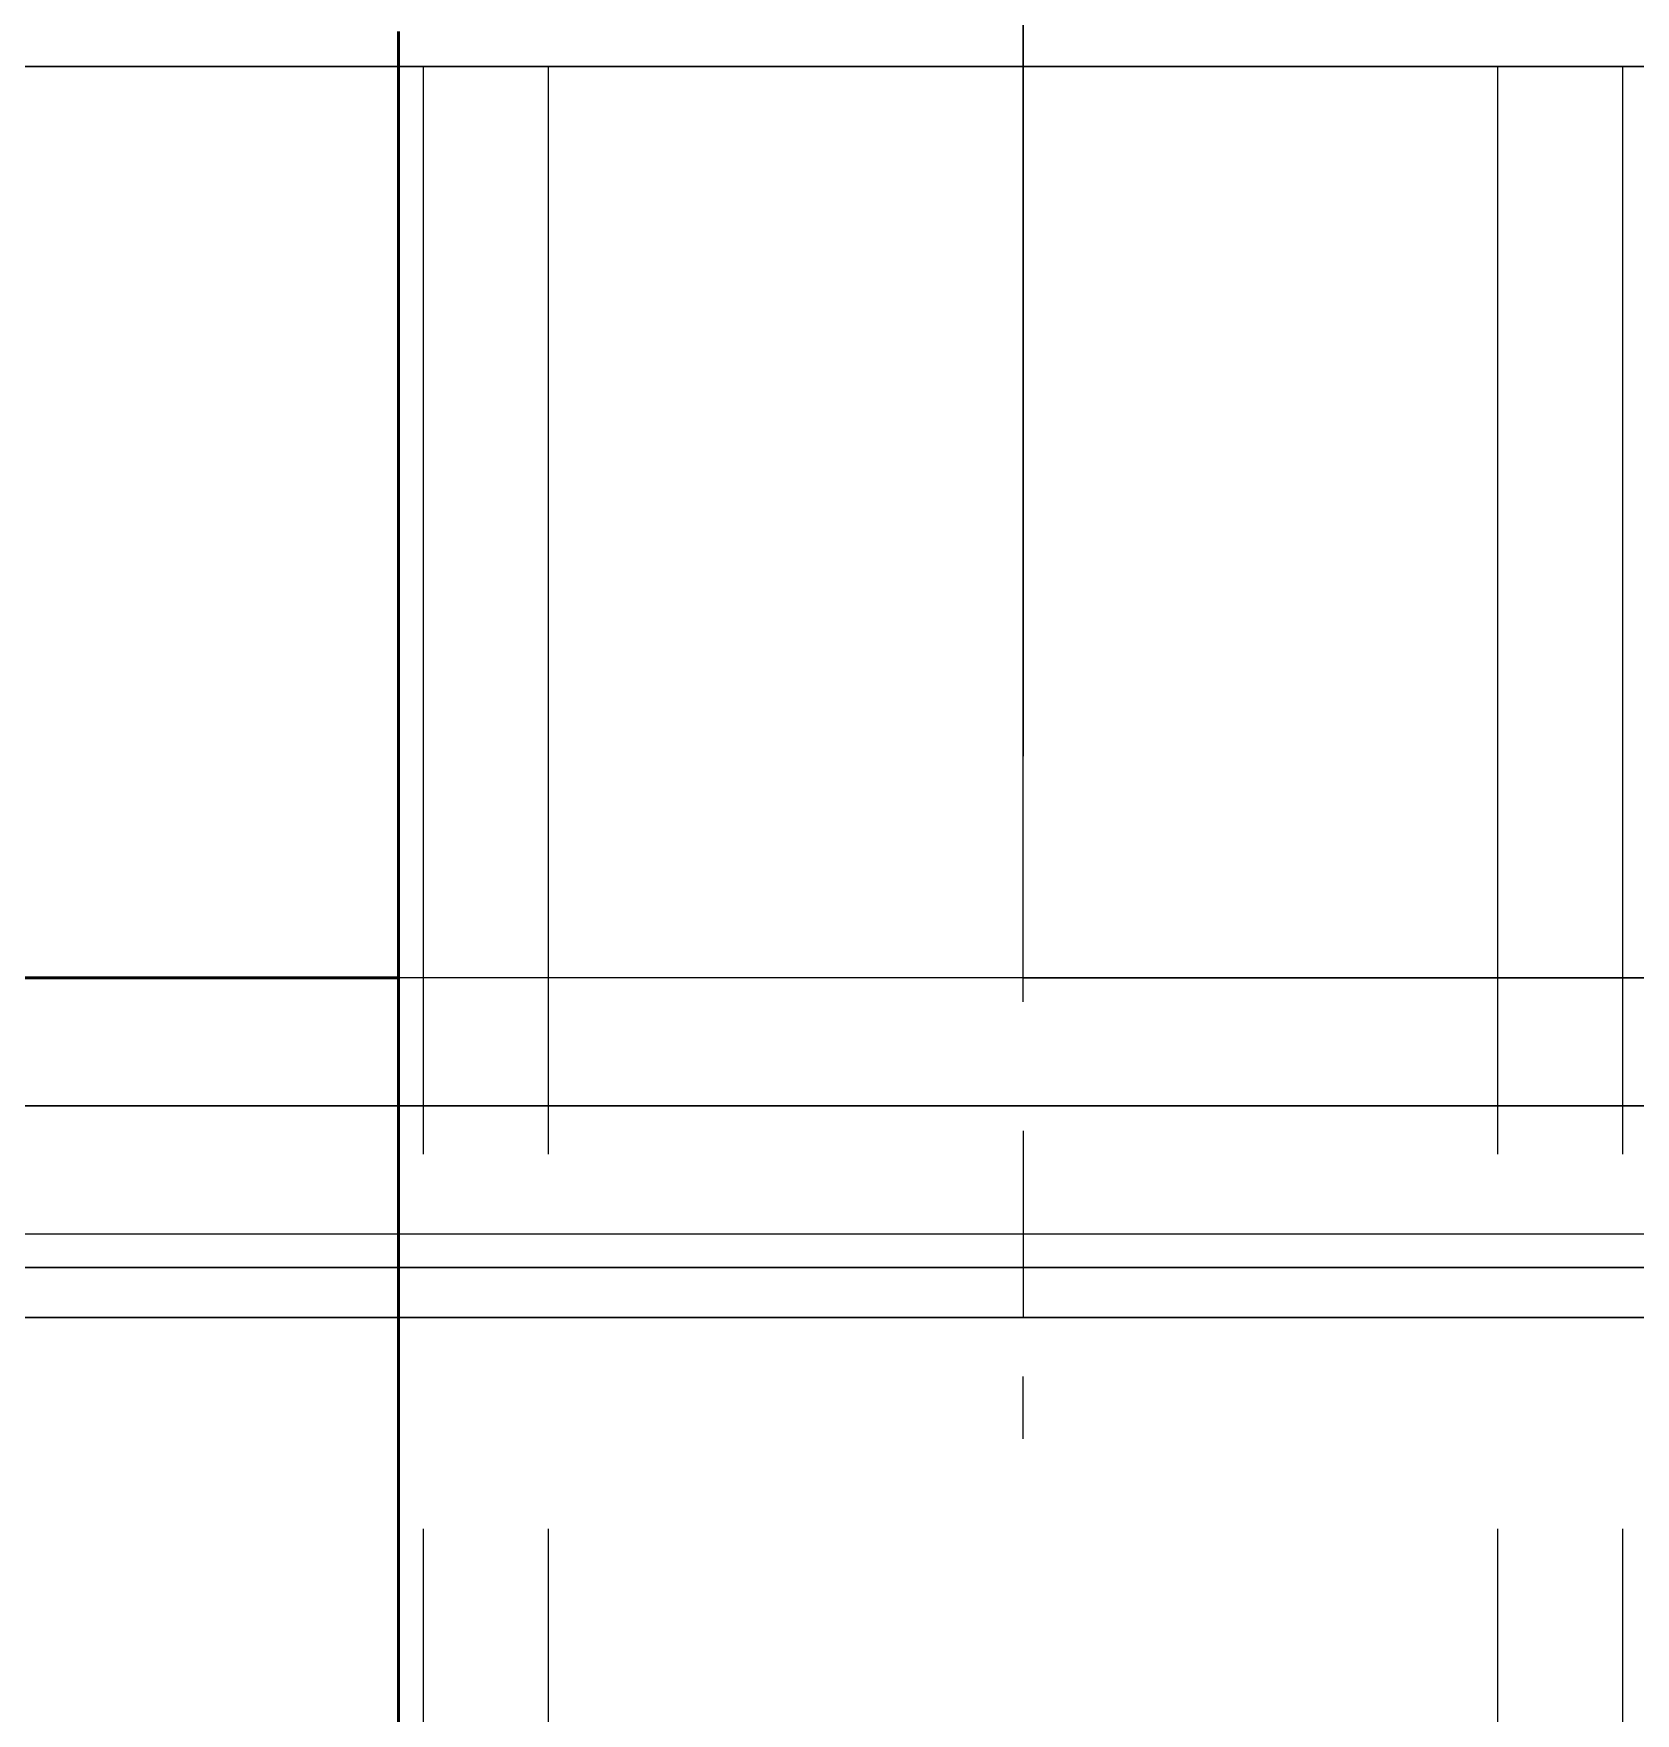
# Model space of a CAD drawing. Header units: millimetres. Extents: x 0 to 594, y 0 to 420.
# Drawn here: x 190.919 to 194.125, y 346.451 to 349.812 of the extents above; entities that cross this region are included whole.
import ezdxf

# ---------------------------------------------------------------- set-up
doc = ezdxf.new("R2010")
doc.units = ezdxf.units.MM
doc.linetypes.add('ISO02-TRAZOS', pattern=[3.75, 3, -0.75])
doc.linetypes.add('ISO04-TRAZO-PUNTO', pattern=[7.625, 6, -0.75, 0.125, -0.75])
for name, color, linetype, lineweight in [('01-VISIBLE', 7, 'CONTINUOUS', 50), ('02-OCULTA', 4, 'ISO02-TRAZOS', 25), ('03-EJE', 1, 'ISO04-TRAZO-PUNTO', 25)]:
    doc.layers.add(name, color=color, linetype=linetype, lineweight=lineweight)

msp = doc.modelspace()

# ---------------------------------------------------------------- linework, layer by layer
at = {"layer": '01-VISIBLE'}
msp.add_line((191.6497, 348.6066), (191.6497, 318.8), dxfattribs=at)
for points in [[(191.6497, 348.6066), (191.6497, 348.657), (191.6497, 348.7074), (191.6497, 348.7578), (191.6497, 348.8083), (191.6497, 348.8587), (191.6497, 348.9091), (191.6497, 348.9595), (191.6497, 349.0099), (191.6497, 349.0604), (191.6497, 349.1108), (191.6497, 349.1612), (191.6497, 349.2116), (191.6497, 349.262), (191.6497, 349.3125), (191.6497, 349.3629), (191.6497, 349.4133), (191.6497, 349.4637), (191.6497, 349.5141), (191.6497, 349.5646), (191.6497, 349.615), (191.6497, 349.6654), (191.6497, 349.7158), (191.6497, 349.7662), (191.6497, 349.8167)], [(191.6497, 347.9226), (191.5997, 347.9226), (191.5497, 347.9226), (191.4997, 347.9226), (191.4497, 347.9226), (191.3997, 347.9226), (191.3497, 347.9226), (191.2997, 347.9226), (191.2497, 347.9226), (191.1997, 347.9226), (191.1497, 347.9226), (191.0997, 347.9226), (191.0497, 347.9226), (190.9997, 347.9226), (190.9497, 347.9226), (190.8997, 347.9226)]]:
    msp.add_lwpolyline(points, dxfattribs=at)
at = {"layer": '02-OCULTA'}
for p, q in [((192.8997, 351.3666), (192.8997, 347.2432)), ((191.6997, 276.32), (191.6997, 349.7466)), ((191.9497, 276.32), (191.9497, 349.7466)), ((193.8497, 276.32), (193.8497, 349.7466)), ((194.0997, 276.32), (194.0997, 349.7466))]:
    msp.add_line(p, q, dxfattribs=at)
for points in [[(192.8997, 349.7466), (192.8496, 349.7466), (192.7994, 349.7466), (192.7493, 349.7466), (192.6992, 349.7466), (192.649, 349.7466), (192.5989, 349.7466), (192.5487, 349.7466), (192.4986, 349.7466), (192.4485, 349.7466), (192.3983, 349.7466), (192.3482, 349.7466), (192.298, 349.7466), (192.2479, 349.7466), (192.1978, 349.7466), (192.1476, 349.7466), (192.0975, 349.7466), (192.0474, 349.7466), (191.9972, 349.7466), (191.9471, 349.7466), (191.8969, 349.7466), (191.8468, 349.7466), (191.7967, 349.7466), (191.7465, 349.7466), (191.6964, 349.7466), (191.6462, 349.7466), (191.5961, 349.7466), (191.546, 349.7466), (191.4958, 349.7466), (191.4457, 349.7466), (191.3955, 349.7466), (191.3454, 349.7466), (191.2953, 349.7466), (191.2451, 349.7466), (191.195, 349.7466), (191.1449, 349.7466), (191.0947, 349.7466), (191.0446, 349.7466), (190.9944, 349.7466), (190.9443, 349.7466), (190.8942, 349.7466)], [(190.8942, 349.7466), (190.9443, 349.7466), (190.9944, 349.7466), (191.0446, 349.7466), (191.0947, 349.7466), (191.1449, 349.7466), (191.195, 349.7466), (191.2451, 349.7466), (191.2953, 349.7466), (191.3454, 349.7466), (191.3955, 349.7466), (191.4457, 349.7466), (191.4958, 349.7466), (191.546, 349.7466), (191.5961, 349.7466), (191.6462, 349.7466), (191.6964, 349.7466), (191.7465, 349.7466), (191.7967, 349.7466), (191.8468, 349.7466), (191.8969, 349.7466), (191.9471, 349.7466), (191.9972, 349.7466), (192.0474, 349.7466), (192.0975, 349.7466), (192.1476, 349.7466), (192.1978, 349.7466), (192.2479, 349.7466), (192.298, 349.7466), (192.3482, 349.7466), (192.3983, 349.7466), (192.4485, 349.7466), (192.4986, 349.7466), (192.5487, 349.7466), (192.5989, 349.7466), (192.649, 349.7466), (192.6992, 349.7466), (192.7493, 349.7466), (192.7994, 349.7466), (192.8496, 349.7466), (192.8997, 349.7466), (192.9499, 349.7466), (193, 349.7466), (193.0501, 349.7466), (193.1003, 349.7466), (193.1504, 349.7466), (193.2005, 349.7466), (193.2507, 349.7466), (193.3008, 349.7466), (193.351, 349.7466), (193.4011, 349.7466), (193.4512, 349.7466), (193.5014, 349.7466), (193.5515, 349.7466), (193.6017, 349.7466), (193.6518, 349.7466), (193.7019, 349.7466), (193.7521, 349.7466), (193.8022, 349.7466), (193.8524, 349.7466), (193.9025, 349.7466), (193.9526, 349.7466), (194.0028, 349.7466), (194.0529, 349.7466), (194.103, 349.7466), (194.1532, 349.7466)], [(192.8997, 349.7466), (192.8496, 349.7466), (192.7996, 349.7466), (192.7495, 349.7466), (192.6994, 349.7466), (192.6493, 349.7466), (192.5992, 349.7466), (192.5492, 349.7466), (192.4991, 349.7466), (192.449, 349.7466), (192.3989, 349.7466), (192.3489, 349.7466), (192.2988, 349.7466), (192.2487, 349.7466), (192.1986, 349.7466), (192.1485, 349.7466), (192.0985, 349.7466), (192.0484, 349.7466), (191.9983, 349.7466), (191.9482, 349.7466), (191.8982, 349.7466), (191.8481, 349.7466), (191.798, 349.7466), (191.7479, 349.7466), (191.6978, 349.7466), (191.6478, 349.7466), (191.5977, 349.7466), (191.5476, 349.7466), (191.4975, 349.7466), (191.4474, 349.7466), (191.3974, 349.7466), (191.3473, 349.7466), (191.2972, 349.7466), (191.2471, 349.7466), (191.1971, 349.7466), (191.147, 349.7466), (191.0969, 349.7466), (191.0468, 349.7466), (190.9967, 349.7466), (190.9467, 349.7466), (190.8966, 349.7466)], [(190.8966, 349.7466), (190.9467, 349.7466), (190.9967, 349.7466), (191.0468, 349.7466), (191.0969, 349.7466), (191.147, 349.7466), (191.1971, 349.7466), (191.2471, 349.7466), (191.2972, 349.7466), (191.3473, 349.7466), (191.3974, 349.7466), (191.4474, 349.7466), (191.4975, 349.7466), (191.5476, 349.7466), (191.5977, 349.7466), (191.6478, 349.7466), (191.6978, 349.7466), (191.7479, 349.7466), (191.798, 349.7466), (191.8481, 349.7466), (191.8982, 349.7466), (191.9482, 349.7466), (191.9983, 349.7466), (192.0484, 349.7466), (192.0985, 349.7466), (192.1485, 349.7466), (192.1986, 349.7466), (192.2487, 349.7466), (192.2988, 349.7466), (192.3489, 349.7466), (192.3989, 349.7466), (192.449, 349.7466), (192.4991, 349.7466), (192.5492, 349.7466), (192.5992, 349.7466), (192.6493, 349.7466), (192.6994, 349.7466), (192.7495, 349.7466), (192.7996, 349.7466), (192.8496, 349.7466), (192.8997, 349.7466), (192.9498, 349.7466), (192.9999, 349.7466), (193.0499, 349.7466), (193.1, 349.7466), (193.1501, 349.7466), (193.2002, 349.7466), (193.2503, 349.7466), (193.3003, 349.7466), (193.3504, 349.7466), (193.4005, 349.7466), (193.4506, 349.7466), (193.5007, 349.7466), (193.5507, 349.7466), (193.6008, 349.7466), (193.6509, 349.7466), (193.701, 349.7466), (193.751, 349.7466), (193.8011, 349.7466), (193.8512, 349.7466), (193.9013, 349.7466), (193.9514, 349.7466), (194.0014, 349.7466), (194.0515, 349.7466), (194.1016, 349.7466), (194.1517, 349.7466)], [(192.8997, 349.7466), (192.8497, 349.7466), (192.7997, 349.7466), (192.7497, 349.7466), (192.6997, 349.7466), (192.6497, 349.7466), (192.5997, 349.7466), (192.5497, 349.7466), (192.4997, 349.7466), (192.4497, 349.7466), (192.3997, 349.7466), (192.3497, 349.7466), (192.2997, 349.7466), (192.2497, 349.7466), (192.1997, 349.7466), (192.1497, 349.7466), (192.0997, 349.7466), (192.0497, 349.7466), (191.9997, 349.7466), (191.9497, 349.7466), (191.8997, 349.7466), (191.8497, 349.7466), (191.7997, 349.7466), (191.7497, 349.7466), (191.6997, 349.7466)], [(191.6997, 349.7466), (191.7497, 349.7466), (191.7997, 349.7466), (191.8497, 349.7466), (191.8997, 349.7466), (191.9497, 349.7466), (191.9997, 349.7466), (192.0497, 349.7466), (192.0997, 349.7466), (192.1497, 349.7466), (192.1997, 349.7466), (192.2497, 349.7466), (192.2997, 349.7466), (192.3497, 349.7466), (192.3997, 349.7466), (192.4497, 349.7466), (192.4997, 349.7466), (192.5497, 349.7466), (192.5997, 349.7466), (192.6497, 349.7466), (192.6997, 349.7466), (192.7497, 349.7466), (192.7997, 349.7466), (192.8497, 349.7466), (192.8997, 349.7466), (192.9497, 349.7466), (192.9997, 349.7466), (193.0497, 349.7466), (193.0997, 349.7466), (193.1497, 349.7466), (193.1997, 349.7466), (193.2497, 349.7466), (193.2997, 349.7466), (193.3497, 349.7466), (193.3997, 349.7466), (193.4497, 349.7466), (193.4997, 349.7466), (193.5497, 349.7466), (193.5997, 349.7466), (193.6497, 349.7466), (193.6997, 349.7466), (193.7497, 349.7466), (193.7997, 349.7466), (193.8497, 349.7466), (193.8997, 349.7466), (193.9497, 349.7466), (193.9997, 349.7466), (194.0497, 349.7466), (194.0997, 349.7466)], [(192.8997, 349.7466), (192.8497, 349.7466), (192.7997, 349.7466), (192.7497, 349.7466), (192.6997, 349.7466), (192.6497, 349.7466), (192.5997, 349.7466), (192.5497, 349.7466), (192.4997, 349.7466), (192.4497, 349.7466), (192.3997, 349.7466), (192.3497, 349.7466), (192.2997, 349.7466), (192.2497, 349.7466), (192.1997, 349.7466), (192.1497, 349.7466), (192.0997, 349.7466), (192.0497, 349.7466), (191.9997, 349.7466), (191.9497, 349.7466)], [(191.9497, 349.7466), (191.9997, 349.7466), (192.0497, 349.7466), (192.0997, 349.7466), (192.1497, 349.7466), (192.1997, 349.7466), (192.2497, 349.7466), (192.2997, 349.7466), (192.3497, 349.7466), (192.3997, 349.7466), (192.4497, 349.7466), (192.4997, 349.7466), (192.5497, 349.7466), (192.5997, 349.7466), (192.6497, 349.7466), (192.6997, 349.7466), (192.7497, 349.7466), (192.7997, 349.7466), (192.8497, 349.7466), (192.8997, 349.7466), (192.9497, 349.7466), (192.9997, 349.7466), (193.0497, 349.7466), (193.0997, 349.7466), (193.1497, 349.7466), (193.1997, 349.7466), (193.2497, 349.7466), (193.2997, 349.7466), (193.3497, 349.7466), (193.3997, 349.7466), (193.4497, 349.7466), (193.4997, 349.7466), (193.5497, 349.7466), (193.5997, 349.7466), (193.6497, 349.7466), (193.6997, 349.7466), (193.7497, 349.7466), (193.7997, 349.7466), (193.8497, 349.7466)], [(194.1532, 349.7466), (194.103, 349.7466), (194.0529, 349.7466), (194.0028, 349.7466), (193.9526, 349.7466), (193.9025, 349.7466), (193.8524, 349.7466), (193.8022, 349.7466), (193.7521, 349.7466), (193.7019, 349.7466), (193.6518, 349.7466), (193.6017, 349.7466), (193.5515, 349.7466), (193.5014, 349.7466), (193.4512, 349.7466), (193.4011, 349.7466), (193.351, 349.7466), (193.3008, 349.7466), (193.2507, 349.7466), (193.2005, 349.7466), (193.1504, 349.7466), (193.1003, 349.7466), (193.0501, 349.7466), (193, 349.7466), (192.9499, 349.7466), (192.8997, 349.7466)], [(194.1517, 349.7466), (194.1016, 349.7466), (194.0515, 349.7466), (194.0014, 349.7466), (193.9514, 349.7466), (193.9013, 349.7466), (193.8512, 349.7466), (193.8011, 349.7466), (193.751, 349.7466), (193.701, 349.7466), (193.6509, 349.7466), (193.6008, 349.7466), (193.5507, 349.7466), (193.5007, 349.7466), (193.4506, 349.7466), (193.4005, 349.7466), (193.3504, 349.7466), (193.3003, 349.7466), (193.2503, 349.7466), (193.2002, 349.7466), (193.1501, 349.7466), (193.1, 349.7466), (193.0499, 349.7466), (192.9999, 349.7466), (192.9498, 349.7466), (192.8997, 349.7466)], [(194.0997, 349.7466), (194.0475, 349.7466), (193.9954, 349.7466), (193.9432, 349.7466), (193.891, 349.7466), (193.8388, 349.7466), (193.7867, 349.7466), (193.7345, 349.7466), (193.6823, 349.7466), (193.6301, 349.7466), (193.578, 349.7466), (193.5258, 349.7466), (193.4736, 349.7466), (193.4215, 349.7466), (193.3693, 349.7466), (193.3171, 349.7466), (193.2649, 349.7466), (193.2128, 349.7466), (193.1606, 349.7466), (193.1084, 349.7466), (193.0562, 349.7466), (193.0041, 349.7466), (192.9519, 349.7466), (192.8997, 349.7466)], [(193.8497, 349.7466), (193.7997, 349.7466), (193.7497, 349.7466), (193.6997, 349.7466), (193.6497, 349.7466), (193.5997, 349.7466), (193.5497, 349.7466), (193.4997, 349.7466), (193.4497, 349.7466), (193.3997, 349.7466), (193.3497, 349.7466), (193.2997, 349.7466), (193.2497, 349.7466), (193.1997, 349.7466), (193.1497, 349.7466), (193.0997, 349.7466), (193.0497, 349.7466), (192.9997, 349.7466), (192.9497, 349.7466), (192.8997, 349.7466)], [(192.8997, 347.9226), (192.8497, 347.9226), (192.7997, 347.9226), (192.7497, 347.9226), (192.6997, 347.9226), (192.6497, 347.9226), (192.5997, 347.9226), (192.5497, 347.9226), (192.4997, 347.9226), (192.4497, 347.9226), (192.3997, 347.9226), (192.3497, 347.9226), (192.2997, 347.9226), (192.2497, 347.9226), (192.1997, 347.9226), (192.1497, 347.9226), (192.0997, 347.9226), (192.0497, 347.9226), (191.9997, 347.9226), (191.9497, 347.9226), (191.8997, 347.9226), (191.8497, 347.9226), (191.7997, 347.9226), (191.7497, 347.9226), (191.6997, 347.9226), (191.6497, 347.9226), (191.5997, 347.9226), (191.5497, 347.9226), (191.4997, 347.9226), (191.4497, 347.9226), (191.3997, 347.9226), (191.3497, 347.9226), (191.2997, 347.9226), (191.2497, 347.9226), (191.1997, 347.9226), (191.1497, 347.9226), (191.0997, 347.9226), (191.0497, 347.9226), (190.9997, 347.9226), (190.9497, 347.9226), (190.8997, 347.9226)], [(194.1497, 347.9226), (194.0987, 347.9226), (194.0477, 347.9226), (193.9967, 347.9226), (193.9456, 347.9226), (193.8946, 347.9226), (193.8436, 347.9226), (193.7926, 347.9226), (193.7416, 347.9226), (193.6905, 347.9226), (193.6395, 347.9226), (193.5885, 347.9226), (193.5375, 347.9226), (193.4864, 347.9226), (193.4354, 347.9226), (193.3844, 347.9226), (193.3334, 347.9226), (193.2824, 347.9226), (193.2313, 347.9226), (193.1803, 347.9226), (193.1293, 347.9226), (193.0783, 347.9226), (193.0273, 347.9226), (192.9762, 347.9226), (192.9252, 347.9226), (192.8742, 347.9226), (192.8232, 347.9226), (192.7722, 347.9226), (192.7211, 347.9226), (192.6701, 347.9226), (192.6191, 347.9226), (192.5681, 347.9226), (192.5171, 347.9226), (192.466, 347.9226), (192.415, 347.9226), (192.364, 347.9226), (192.313, 347.9226), (192.262, 347.9226), (192.2109, 347.9226), (192.1599, 347.9226), (192.1089, 347.9226), (192.0579, 347.9226), (192.0069, 347.9226), (191.9558, 347.9226), (191.9048, 347.9226), (191.8538, 347.9226), (191.8028, 347.9226), (191.7518, 347.9226), (191.7007, 347.9226), (191.6497, 347.9226)], [(192.8997, 347.9226), (192.9497, 347.9226), (192.9997, 347.9226), (193.0497, 347.9226), (193.0997, 347.9226), (193.1497, 347.9226), (193.1997, 347.9226), (193.2497, 347.9226), (193.2997, 347.9226), (193.3497, 347.9226), (193.3997, 347.9226), (193.4497, 347.9226), (193.4997, 347.9226), (193.5497, 347.9226), (193.5997, 347.9226), (193.6497, 347.9226), (193.6997, 347.9226), (193.7497, 347.9226), (193.7997, 347.9226), (193.8497, 347.9226), (193.8997, 347.9226), (193.9497, 347.9226), (193.9997, 347.9226), (194.0497, 347.9226), (194.0997, 347.9226), (194.1497, 347.9226)], [(192.8997, 347.6666), (192.8497, 347.6666), (192.7997, 347.6666), (192.7497, 347.6666), (192.6997, 347.6666), (192.6497, 347.6666), (192.5996, 347.6666), (192.5496, 347.6666), (192.4996, 347.6666), (192.4496, 347.6666), (192.3996, 347.6666), (192.3496, 347.6666), (192.2996, 347.6666), (192.2496, 347.6666), (192.1995, 347.6666), (192.1495, 347.6666), (192.0995, 347.6666), (192.0495, 347.6666), (191.9995, 347.6666), (191.9495, 347.6666), (191.8995, 347.6666), (191.8495, 347.6666), (191.7994, 347.6666), (191.7494, 347.6666), (191.6994, 347.6666), (191.6494, 347.6666), (191.5994, 347.6666), (191.5494, 347.6666), (191.4994, 347.6666), (191.4494, 347.6666), (191.3993, 347.6666), (191.3493, 347.6666), (191.2993, 347.6666), (191.2493, 347.6666), (191.1993, 347.6666), (191.1493, 347.6666), (191.0993, 347.6666), (191.0493, 347.6666), (190.9992, 347.6666), (190.9492, 347.6666), (190.8992, 347.6666)], [(190.8992, 347.6666), (190.9492, 347.6666), (190.9992, 347.6666), (191.0493, 347.6666), (191.0993, 347.6666), (191.1493, 347.6666), (191.1993, 347.6666), (191.2493, 347.6666), (191.2993, 347.6666), (191.3493, 347.6666), (191.3993, 347.6666), (191.4494, 347.6666), (191.4994, 347.6666), (191.5494, 347.6666), (191.5994, 347.6666), (191.6494, 347.6666), (191.6994, 347.6666), (191.7494, 347.6666), (191.7994, 347.6666), (191.8495, 347.6666), (191.8995, 347.6666), (191.9495, 347.6666), (191.9995, 347.6666), (192.0495, 347.6666), (192.0995, 347.6666), (192.1495, 347.6666), (192.1995, 347.6666), (192.2496, 347.6666), (192.2996, 347.6666), (192.3496, 347.6666), (192.3996, 347.6666), (192.4496, 347.6666), (192.4996, 347.6666), (192.5496, 347.6666), (192.5996, 347.6666), (192.6497, 347.6666), (192.6997, 347.6666), (192.7497, 347.6666), (192.7997, 347.6666), (192.8497, 347.6666), (192.8997, 347.6666), (192.9497, 347.6666), (192.9997, 347.6666), (193.0498, 347.6666), (193.0998, 347.6666), (193.1498, 347.6666), (193.1998, 347.6666), (193.2498, 347.6666), (193.2998, 347.6666), (193.3498, 347.6666), (193.3998, 347.6666), (193.4499, 347.6666), (193.4999, 347.6666), (193.5499, 347.6666), (193.5999, 347.6666), (193.6499, 347.6666), (193.6999, 347.6666), (193.7499, 347.6666), (193.7999, 347.6666), (193.85, 347.6666), (193.9, 347.6666), (193.95, 347.6666), (194, 347.6666), (194.05, 347.6666), (194.1, 347.6666), (194.15, 347.6666)], [(192.8997, 347.6666), (192.8497, 347.6666), (192.7997, 347.6666), (192.7497, 347.6666), (192.6997, 347.6666), (192.6497, 347.6666), (192.5997, 347.6666), (192.5497, 347.6666), (192.4997, 347.6666), (192.4497, 347.6666), (192.3997, 347.6666), (192.3497, 347.6666), (192.2997, 347.6666), (192.2497, 347.6666), (192.1997, 347.6666), (192.1497, 347.6666), (192.0997, 347.6666), (192.0497, 347.6666), (191.9997, 347.6666), (191.9497, 347.6666), (191.8997, 347.6666), (191.8497, 347.6666), (191.7997, 347.6666), (191.7497, 347.6666), (191.6997, 347.6666), (191.6497, 347.6666), (191.5997, 347.6666), (191.5497, 347.6666), (191.4997, 347.6666), (191.4497, 347.6666), (191.3997, 347.6666), (191.3497, 347.6666), (191.2997, 347.6666), (191.2497, 347.6666), (191.1997, 347.6666), (191.1497, 347.6666), (191.0997, 347.6666), (191.0497, 347.6666), (190.9997, 347.6666), (190.9497, 347.6666), (190.8997, 347.6666)], [(190.8997, 347.6666), (190.9497, 347.6666), (190.9997, 347.6666), (191.0497, 347.6666), (191.0997, 347.6666), (191.1497, 347.6666), (191.1997, 347.6666), (191.2497, 347.6666), (191.2997, 347.6666), (191.3497, 347.6666), (191.3997, 347.6666), (191.4497, 347.6666), (191.4997, 347.6666), (191.5497, 347.6666), (191.5997, 347.6666), (191.6497, 347.6666), (191.6997, 347.6666), (191.7497, 347.6666), (191.7997, 347.6666), (191.8497, 347.6666), (191.8997, 347.6666), (191.9497, 347.6666), (191.9997, 347.6666), (192.0497, 347.6666), (192.0997, 347.6666), (192.1497, 347.6666), (192.1997, 347.6666), (192.2497, 347.6666), (192.2997, 347.6666), (192.3497, 347.6666), (192.3997, 347.6666), (192.4497, 347.6666), (192.4997, 347.6666), (192.5497, 347.6666), (192.5997, 347.6666), (192.6497, 347.6666), (192.6997, 347.6666), (192.7497, 347.6666), (192.7997, 347.6666), (192.8497, 347.6666), (192.8997, 347.6666), (192.9497, 347.6666), (192.9997, 347.6666), (193.0497, 347.6666), (193.0997, 347.6666), (193.1497, 347.6666), (193.1997, 347.6666), (193.2497, 347.6666), (193.2997, 347.6666), (193.3497, 347.6666), (193.3997, 347.6666), (193.4497, 347.6666), (193.4997, 347.6666), (193.5497, 347.6666), (193.5997, 347.6666), (193.6497, 347.6666), (193.6997, 347.6666), (193.7497, 347.6666), (193.7997, 347.6666), (193.8497, 347.6666), (193.8997, 347.6666), (193.9497, 347.6666), (193.9997, 347.6666), (194.0497, 347.6666), (194.0997, 347.6666), (194.1497, 347.6666)], [(192.8997, 347.6666), (192.8497, 347.6666), (192.7997, 347.6666), (192.7497, 347.6666), (192.6997, 347.6666), (192.6497, 347.6666), (192.5997, 347.6666), (192.5497, 347.6666), (192.4997, 347.6666), (192.4497, 347.6666), (192.3997, 347.6666), (192.3497, 347.6666), (192.2997, 347.6666), (192.2497, 347.6666), (192.1997, 347.6666), (192.1497, 347.6666), (192.0997, 347.6666), (192.0497, 347.6666), (191.9997, 347.6666), (191.9497, 347.6666), (191.8997, 347.6666), (191.8497, 347.6666), (191.7997, 347.6666), (191.7497, 347.6666), (191.6997, 347.6666), (191.6497, 347.6666), (191.5997, 347.6666), (191.5497, 347.6666), (191.4997, 347.6666), (191.4497, 347.6666), (191.3997, 347.6666), (191.3497, 347.6666), (191.2997, 347.6666), (191.2497, 347.6666), (191.1997, 347.6666), (191.1497, 347.6666), (191.0997, 347.6666), (191.0497, 347.6666), (190.9997, 347.6666), (190.9497, 347.6666), (190.8997, 347.6666)], [(190.8997, 347.6666), (190.9497, 347.6666), (190.9997, 347.6666), (191.0497, 347.6666), (191.0997, 347.6666), (191.1497, 347.6666), (191.1997, 347.6666), (191.2497, 347.6666), (191.2997, 347.6666), (191.3497, 347.6666), (191.3997, 347.6666), (191.4497, 347.6666), (191.4997, 347.6666), (191.5497, 347.6666), (191.5997, 347.6666), (191.6497, 347.6666), (191.6997, 347.6666), (191.7497, 347.6666), (191.7997, 347.6666), (191.8497, 347.6666), (191.8997, 347.6666), (191.9497, 347.6666), (191.9997, 347.6666), (192.0497, 347.6666), (192.0997, 347.6666), (192.1497, 347.6666), (192.1997, 347.6666), (192.2497, 347.6666), (192.2997, 347.6666), (192.3497, 347.6666), (192.3997, 347.6666), (192.4497, 347.6666), (192.4997, 347.6666), (192.5497, 347.6666), (192.5997, 347.6666), (192.6497, 347.6666), (192.6997, 347.6666), (192.7497, 347.6666), (192.7997, 347.6666), (192.8497, 347.6666), (192.8997, 347.6666), (192.9497, 347.6666), (192.9997, 347.6666), (193.0497, 347.6666), (193.0997, 347.6666), (193.1497, 347.6666), (193.1997, 347.6666), (193.2497, 347.6666), (193.2997, 347.6666), (193.3497, 347.6666), (193.3997, 347.6666), (193.4497, 347.6666), (193.4997, 347.6666), (193.5497, 347.6666), (193.5997, 347.6666), (193.6497, 347.6666), (193.6997, 347.6666), (193.7497, 347.6666), (193.7997, 347.6666), (193.8497, 347.6666), (193.8997, 347.6666), (193.9497, 347.6666), (193.9997, 347.6666), (194.0497, 347.6666), (194.0997, 347.6666), (194.1497, 347.6666)], [(194.1497, 347.6666), (194.0997, 347.6666), (194.0497, 347.6666), (193.9997, 347.6666), (193.9497, 347.6666), (193.8997, 347.6666), (193.8497, 347.6666), (193.7997, 347.6666), (193.7497, 347.6666), (193.6997, 347.6666), (193.6497, 347.6666), (193.5997, 347.6666), (193.5497, 347.6666), (193.4997, 347.6666), (193.4497, 347.6666), (193.3997, 347.6666), (193.3497, 347.6666), (193.2997, 347.6666), (193.2497, 347.6666), (193.1997, 347.6666), (193.1497, 347.6666), (193.0997, 347.6666), (193.0497, 347.6666), (192.9997, 347.6666), (192.9497, 347.6666), (192.8997, 347.6666)], [(194.15, 347.6666), (194.1, 347.6666), (194.05, 347.6666), (194, 347.6666), (193.95, 347.6666), (193.9, 347.6666), (193.85, 347.6666), (193.7999, 347.6666), (193.7499, 347.6666), (193.6999, 347.6666), (193.6499, 347.6666), (193.5999, 347.6666), (193.5499, 347.6666), (193.4999, 347.6666), (193.4499, 347.6666), (193.3998, 347.6666), (193.3498, 347.6666), (193.2998, 347.6666), (193.2498, 347.6666), (193.1998, 347.6666), (193.1498, 347.6666), (193.0998, 347.6666), (193.0498, 347.6666), (192.9997, 347.6666), (192.9497, 347.6666), (192.8997, 347.6666)], [(194.1641, 347.6666), (194.1135, 347.6666), (194.0629, 347.6666), (194.0124, 347.6666), (193.9618, 347.6666), (193.9112, 347.6666), (193.8606, 347.6666), (193.8101, 347.6666), (193.7595, 347.6666), (193.7089, 347.6666), (193.6583, 347.6666), (193.6078, 347.6666), (193.5572, 347.6666), (193.5066, 347.6666), (193.456, 347.6666), (193.4055, 347.6666), (193.3549, 347.6666), (193.3043, 347.6666), (193.2537, 347.6666), (193.2032, 347.6666), (193.1526, 347.6666), (193.102, 347.6666), (193.0514, 347.6666), (193.0009, 347.6666), (192.9503, 347.6666), (192.8997, 347.6666)], [(190.8997, 347.4106), (190.9497, 347.4106), (190.9997, 347.4106), (191.0497, 347.4106), (191.0997, 347.4106), (191.1497, 347.4106), (191.1997, 347.4106), (191.2497, 347.4106), (191.2997, 347.4106), (191.3497, 347.4106), (191.3997, 347.4106), (191.4497, 347.4106), (191.4997, 347.4106), (191.5497, 347.4106), (191.5997, 347.4106), (191.6497, 347.4106), (191.6997, 347.4106), (191.7497, 347.4106), (191.7997, 347.4106), (191.8497, 347.4106), (191.8997, 347.4106), (191.9497, 347.4106), (191.9997, 347.4106), (192.0497, 347.4106), (192.0997, 347.4106), (192.1497, 347.4106), (192.1997, 347.4106), (192.2497, 347.4106), (192.2997, 347.4106), (192.3497, 347.4106), (192.3997, 347.4106), (192.4497, 347.4106), (192.4997, 347.4106), (192.5497, 347.4106), (192.5997, 347.4106), (192.6497, 347.4106), (192.6997, 347.4106), (192.7497, 347.4106), (192.7997, 347.4106), (192.8497, 347.4106), (192.8997, 347.4106)], [(190.8997, 347.4106), (190.9497, 347.4106), (190.9997, 347.4106), (191.0497, 347.4106), (191.0997, 347.4106), (191.1497, 347.4106), (191.1997, 347.4106), (191.2497, 347.4106), (191.2997, 347.4106), (191.3497, 347.4106), (191.3997, 347.4106), (191.4497, 347.4106), (191.4997, 347.4106), (191.5497, 347.4106), (191.5997, 347.4106), (191.6497, 347.4106), (191.6997, 347.4106), (191.7497, 347.4106), (191.7997, 347.4106), (191.8497, 347.4106), (191.8997, 347.4106), (191.9497, 347.4106), (191.9997, 347.4106), (192.0497, 347.4106), (192.0997, 347.4106), (192.1497, 347.4106), (192.1997, 347.4106), (192.2497, 347.4106), (192.2997, 347.4106), (192.3497, 347.4106), (192.3997, 347.4106), (192.4497, 347.4106), (192.4997, 347.4106), (192.5497, 347.4106), (192.5997, 347.4106), (192.6497, 347.4106), (192.6997, 347.4106), (192.7497, 347.4106), (192.7997, 347.4106), (192.8497, 347.4106), (192.8997, 347.4106), (192.9497, 347.4106), (192.9997, 347.4106), (193.0497, 347.4106), (193.0997, 347.4106), (193.1497, 347.4106), (193.1997, 347.4106), (193.2497, 347.4106), (193.2997, 347.4106), (193.3497, 347.4106), (193.3997, 347.4106), (193.4497, 347.4106), (193.4997, 347.4106), (193.5497, 347.4106), (193.5997, 347.4106), (193.6497, 347.4106), (193.6997, 347.4106), (193.7497, 347.4106), (193.7997, 347.4106), (193.8497, 347.4106), (193.8997, 347.4106), (193.9497, 347.4106), (193.9997, 347.4106), (194.0497, 347.4106), (194.0997, 347.4106), (194.1497, 347.4106)], [(192.8997, 347.4106), (192.9497, 347.4106), (192.9997, 347.4106), (193.0497, 347.4106), (193.0997, 347.4106), (193.1497, 347.4106), (193.1997, 347.4106), (193.2497, 347.4106), (193.2997, 347.4106), (193.3497, 347.4106), (193.3997, 347.4106), (193.4497, 347.4106), (193.4997, 347.4106), (193.5497, 347.4106), (193.5997, 347.4106), (193.6497, 347.4106), (193.6997, 347.4106), (193.7497, 347.4106), (193.7997, 347.4106), (193.8497, 347.4106), (193.8997, 347.4106), (193.9497, 347.4106), (193.9997, 347.4106), (194.0497, 347.4106), (194.0997, 347.4106), (194.1497, 347.4106)], [(192.8997, 347.3432), (192.8497, 347.3432), (192.7997, 347.3432), (192.7497, 347.3432), (192.6997, 347.3432), (192.6497, 347.3432), (192.5997, 347.3432), (192.5497, 347.3432), (192.4997, 347.3432), (192.4497, 347.3432), (192.3997, 347.3432), (192.3497, 347.3432), (192.2997, 347.3432), (192.2497, 347.3432), (192.1997, 347.3432), (192.1497, 347.3432), (192.0997, 347.3432), (192.0497, 347.3432), (191.9997, 347.3432), (191.9497, 347.3432), (191.8997, 347.3432), (191.8497, 347.3432), (191.7997, 347.3432), (191.7497, 347.3432), (191.6997, 347.3432), (191.6497, 347.3432), (191.5997, 347.3432), (191.5497, 347.3432), (191.4997, 347.3432), (191.4497, 347.3432), (191.3997, 347.3432), (191.3497, 347.3432), (191.2997, 347.3432), (191.2497, 347.3432), (191.1997, 347.3432), (191.1497, 347.3432), (191.0997, 347.3432), (191.0497, 347.3432), (190.9997, 347.3432), (190.9497, 347.3432), (190.8997, 347.3432)], [(190.8997, 347.3432), (190.9497, 347.3432), (190.9997, 347.3432), (191.0497, 347.3432), (191.0997, 347.3432), (191.1497, 347.3432), (191.1997, 347.3432), (191.2497, 347.3432), (191.2997, 347.3432), (191.3497, 347.3432), (191.3997, 347.3432), (191.4497, 347.3432), (191.4997, 347.3432), (191.5497, 347.3432), (191.5997, 347.3432), (191.6497, 347.3432), (191.6997, 347.3432), (191.7497, 347.3432), (191.7997, 347.3432), (191.8497, 347.3432), (191.8997, 347.3432), (191.9497, 347.3432), (191.9997, 347.3432), (192.0497, 347.3432), (192.0997, 347.3432), (192.1497, 347.3432), (192.1997, 347.3432), (192.2497, 347.3432), (192.2997, 347.3432), (192.3497, 347.3432), (192.3997, 347.3432), (192.4497, 347.3432), (192.4997, 347.3432), (192.5497, 347.3432), (192.5997, 347.3432), (192.6497, 347.3432), (192.6997, 347.3432), (192.7497, 347.3432), (192.7997, 347.3432), (192.8497, 347.3432), (192.8997, 347.3432), (192.9497, 347.3432), (192.9997, 347.3432), (193.0497, 347.3432), (193.0997, 347.3432), (193.1497, 347.3432), (193.1997, 347.3432), (193.2497, 347.3432), (193.2997, 347.3432), (193.3497, 347.3432), (193.3997, 347.3432), (193.4497, 347.3432), (193.4997, 347.3432), (193.5497, 347.3432), (193.5997, 347.3432), (193.6497, 347.3432), (193.6997, 347.3432), (193.7497, 347.3432), (193.7997, 347.3432), (193.8497, 347.3432), (193.8997, 347.3432), (193.9497, 347.3432), (193.9997, 347.3432), (194.0497, 347.3432), (194.0997, 347.3432), (194.1497, 347.3432)], [(194.1497, 347.3432), (194.0997, 347.3432), (194.0497, 347.3432), (193.9997, 347.3432), (193.9497, 347.3432), (193.8997, 347.3432), (193.8497, 347.3432), (193.7997, 347.3432), (193.7497, 347.3432), (193.6997, 347.3432), (193.6497, 347.3432), (193.5997, 347.3432), (193.5497, 347.3432), (193.4997, 347.3432), (193.4497, 347.3432), (193.3997, 347.3432), (193.3497, 347.3432), (193.2997, 347.3432), (193.2497, 347.3432), (193.1997, 347.3432), (193.1497, 347.3432), (193.0997, 347.3432), (193.0497, 347.3432), (192.9997, 347.3432), (192.9497, 347.3432), (192.8997, 347.3432)], [(192.8997, 347.2432), (192.8496, 347.2432), (192.7994, 347.2432), (192.7493, 347.2432), (192.6992, 347.2432), (192.649, 347.2432), (192.5989, 347.2432), (192.5487, 347.2432), (192.4986, 347.2432), (192.4485, 347.2432), (192.3983, 347.2432), (192.3482, 347.2432), (192.298, 347.2432), (192.2479, 347.2432), (192.1978, 347.2432), (192.1476, 347.2432), (192.0975, 347.2432), (192.0474, 347.2432), (191.9972, 347.2432), (191.9471, 347.2432), (191.8969, 347.2432), (191.8468, 347.2432), (191.7967, 347.2432), (191.7465, 347.2432), (191.6964, 347.2432), (191.6462, 347.2432), (191.5961, 347.2432), (191.546, 347.2432), (191.4958, 347.2432), (191.4457, 347.2432), (191.3955, 347.2432), (191.3454, 347.2432), (191.2953, 347.2432), (191.2451, 347.2432), (191.195, 347.2432), (191.1449, 347.2432), (191.0947, 347.2432), (191.0446, 347.2432), (190.9944, 347.2432), (190.9443, 347.2432), (190.8942, 347.2432)], [(190.8942, 347.2432), (190.9443, 347.2432), (190.9944, 347.2432), (191.0446, 347.2432), (191.0947, 347.2432), (191.1449, 347.2432), (191.195, 347.2432), (191.2451, 347.2432), (191.2953, 347.2432), (191.3454, 347.2432), (191.3955, 347.2432), (191.4457, 347.2432), (191.4958, 347.2432), (191.546, 347.2432), (191.5961, 347.2432), (191.6462, 347.2432), (191.6964, 347.2432), (191.7465, 347.2432), (191.7967, 347.2432), (191.8468, 347.2432), (191.8969, 347.2432), (191.9471, 347.2432), (191.9972, 347.2432), (192.0474, 347.2432), (192.0975, 347.2432), (192.1476, 347.2432), (192.1978, 347.2432), (192.2479, 347.2432), (192.298, 347.2432), (192.3482, 347.2432), (192.3983, 347.2432), (192.4485, 347.2432), (192.4986, 347.2432), (192.5487, 347.2432), (192.5989, 347.2432), (192.649, 347.2432), (192.6992, 347.2432), (192.7493, 347.2432), (192.7994, 347.2432), (192.8496, 347.2432), (192.8997, 347.2432), (192.9499, 347.2432), (193, 347.2432), (193.0501, 347.2432), (193.1003, 347.2432), (193.1504, 347.2432), (193.2005, 347.2432), (193.2507, 347.2432), (193.3008, 347.2432), (193.351, 347.2432), (193.4011, 347.2432), (193.4512, 347.2432), (193.5014, 347.2432), (193.5515, 347.2432), (193.6017, 347.2432), (193.6518, 347.2432), (193.7019, 347.2432), (193.7521, 347.2432), (193.8022, 347.2432), (193.8524, 347.2432), (193.9025, 347.2432), (193.9526, 347.2432), (194.0028, 347.2432), (194.0529, 347.2432), (194.103, 347.2432), (194.1532, 347.2432)], [(192.8997, 347.2432), (192.8497, 347.2432), (192.7997, 347.2432), (192.7497, 347.2432), (192.6997, 347.2432), (192.6497, 347.2432), (192.5996, 347.2432), (192.5496, 347.2432), (192.4996, 347.2432), (192.4496, 347.2432), (192.3996, 347.2432), (192.3496, 347.2432), (192.2996, 347.2432), (192.2496, 347.2432), (192.1995, 347.2432), (192.1495, 347.2432), (192.0995, 347.2432), (192.0495, 347.2432), (191.9995, 347.2432), (191.9495, 347.2432), (191.8995, 347.2432), (191.8495, 347.2432), (191.7994, 347.2432), (191.7494, 347.2432), (191.6994, 347.2432), (191.6494, 347.2432), (191.5994, 347.2432), (191.5494, 347.2432), (191.4994, 347.2432), (191.4494, 347.2432), (191.3993, 347.2432), (191.3493, 347.2432), (191.2993, 347.2432), (191.2493, 347.2432), (191.1993, 347.2432), (191.1493, 347.2432), (191.0993, 347.2432), (191.0493, 347.2432), (190.9992, 347.2432), (190.9492, 347.2432), (190.8992, 347.2432)], [(190.8992, 347.2432), (190.9492, 347.2432), (190.9992, 347.2432), (191.0493, 347.2432), (191.0993, 347.2432), (191.1493, 347.2432), (191.1993, 347.2432), (191.2493, 347.2432), (191.2993, 347.2432), (191.3493, 347.2432), (191.3993, 347.2432), (191.4494, 347.2432), (191.4994, 347.2432), (191.5494, 347.2432), (191.5994, 347.2432), (191.6494, 347.2432), (191.6994, 347.2432), (191.7494, 347.2432), (191.7994, 347.2432), (191.8495, 347.2432), (191.8995, 347.2432), (191.9495, 347.2432), (191.9995, 347.2432), (192.0495, 347.2432), (192.0995, 347.2432), (192.1495, 347.2432), (192.1995, 347.2432), (192.2496, 347.2432), (192.2996, 347.2432), (192.3496, 347.2432), (192.3996, 347.2432), (192.4496, 347.2432), (192.4996, 347.2432), (192.5496, 347.2432), (192.5996, 347.2432), (192.6497, 347.2432), (192.6997, 347.2432), (192.7497, 347.2432), (192.7997, 347.2432), (192.8497, 347.2432), (192.8997, 347.2432), (192.9497, 347.2432), (192.9997, 347.2432), (193.0498, 347.2432), (193.0998, 347.2432), (193.1498, 347.2432), (193.1998, 347.2432), (193.2498, 347.2432), (193.2998, 347.2432), (193.3498, 347.2432), (193.3998, 347.2432), (193.4499, 347.2432), (193.4999, 347.2432), (193.5499, 347.2432), (193.5999, 347.2432), (193.6499, 347.2432), (193.6999, 347.2432), (193.7499, 347.2432), (193.7999, 347.2432), (193.85, 347.2432), (193.9, 347.2432), (193.95, 347.2432), (194, 347.2432), (194.05, 347.2432), (194.1, 347.2432), (194.15, 347.2432)], [(194.15, 347.2432), (194.1, 347.2432), (194.05, 347.2432), (194, 347.2432), (193.95, 347.2432), (193.9, 347.2432), (193.85, 347.2432), (193.7999, 347.2432), (193.7499, 347.2432), (193.6999, 347.2432), (193.6499, 347.2432), (193.5999, 347.2432), (193.5499, 347.2432), (193.4999, 347.2432), (193.4499, 347.2432), (193.3998, 347.2432), (193.3498, 347.2432), (193.2998, 347.2432), (193.2498, 347.2432), (193.1998, 347.2432), (193.1498, 347.2432), (193.0998, 347.2432), (193.0498, 347.2432), (192.9997, 347.2432), (192.9497, 347.2432), (192.8997, 347.2432)], [(194.1532, 347.2432), (194.103, 347.2432), (194.0529, 347.2432), (194.0028, 347.2432), (193.9526, 347.2432), (193.9025, 347.2432), (193.8524, 347.2432), (193.8022, 347.2432), (193.7521, 347.2432), (193.7019, 347.2432), (193.6518, 347.2432), (193.6017, 347.2432), (193.5515, 347.2432), (193.5014, 347.2432), (193.4512, 347.2432), (193.4011, 347.2432), (193.351, 347.2432), (193.3008, 347.2432), (193.2507, 347.2432), (193.2005, 347.2432), (193.1504, 347.2432), (193.1003, 347.2432), (193.0501, 347.2432), (193, 347.2432), (192.9499, 347.2432), (192.8997, 347.2432)]]:
    msp.add_lwpolyline(points, dxfattribs=at)
at = {"layer": '03-EJE'}
msp.add_line((192.8997, 264), (192.8997, 356.3666), dxfattribs=at)

doc.saveas('drawing.dxf')
